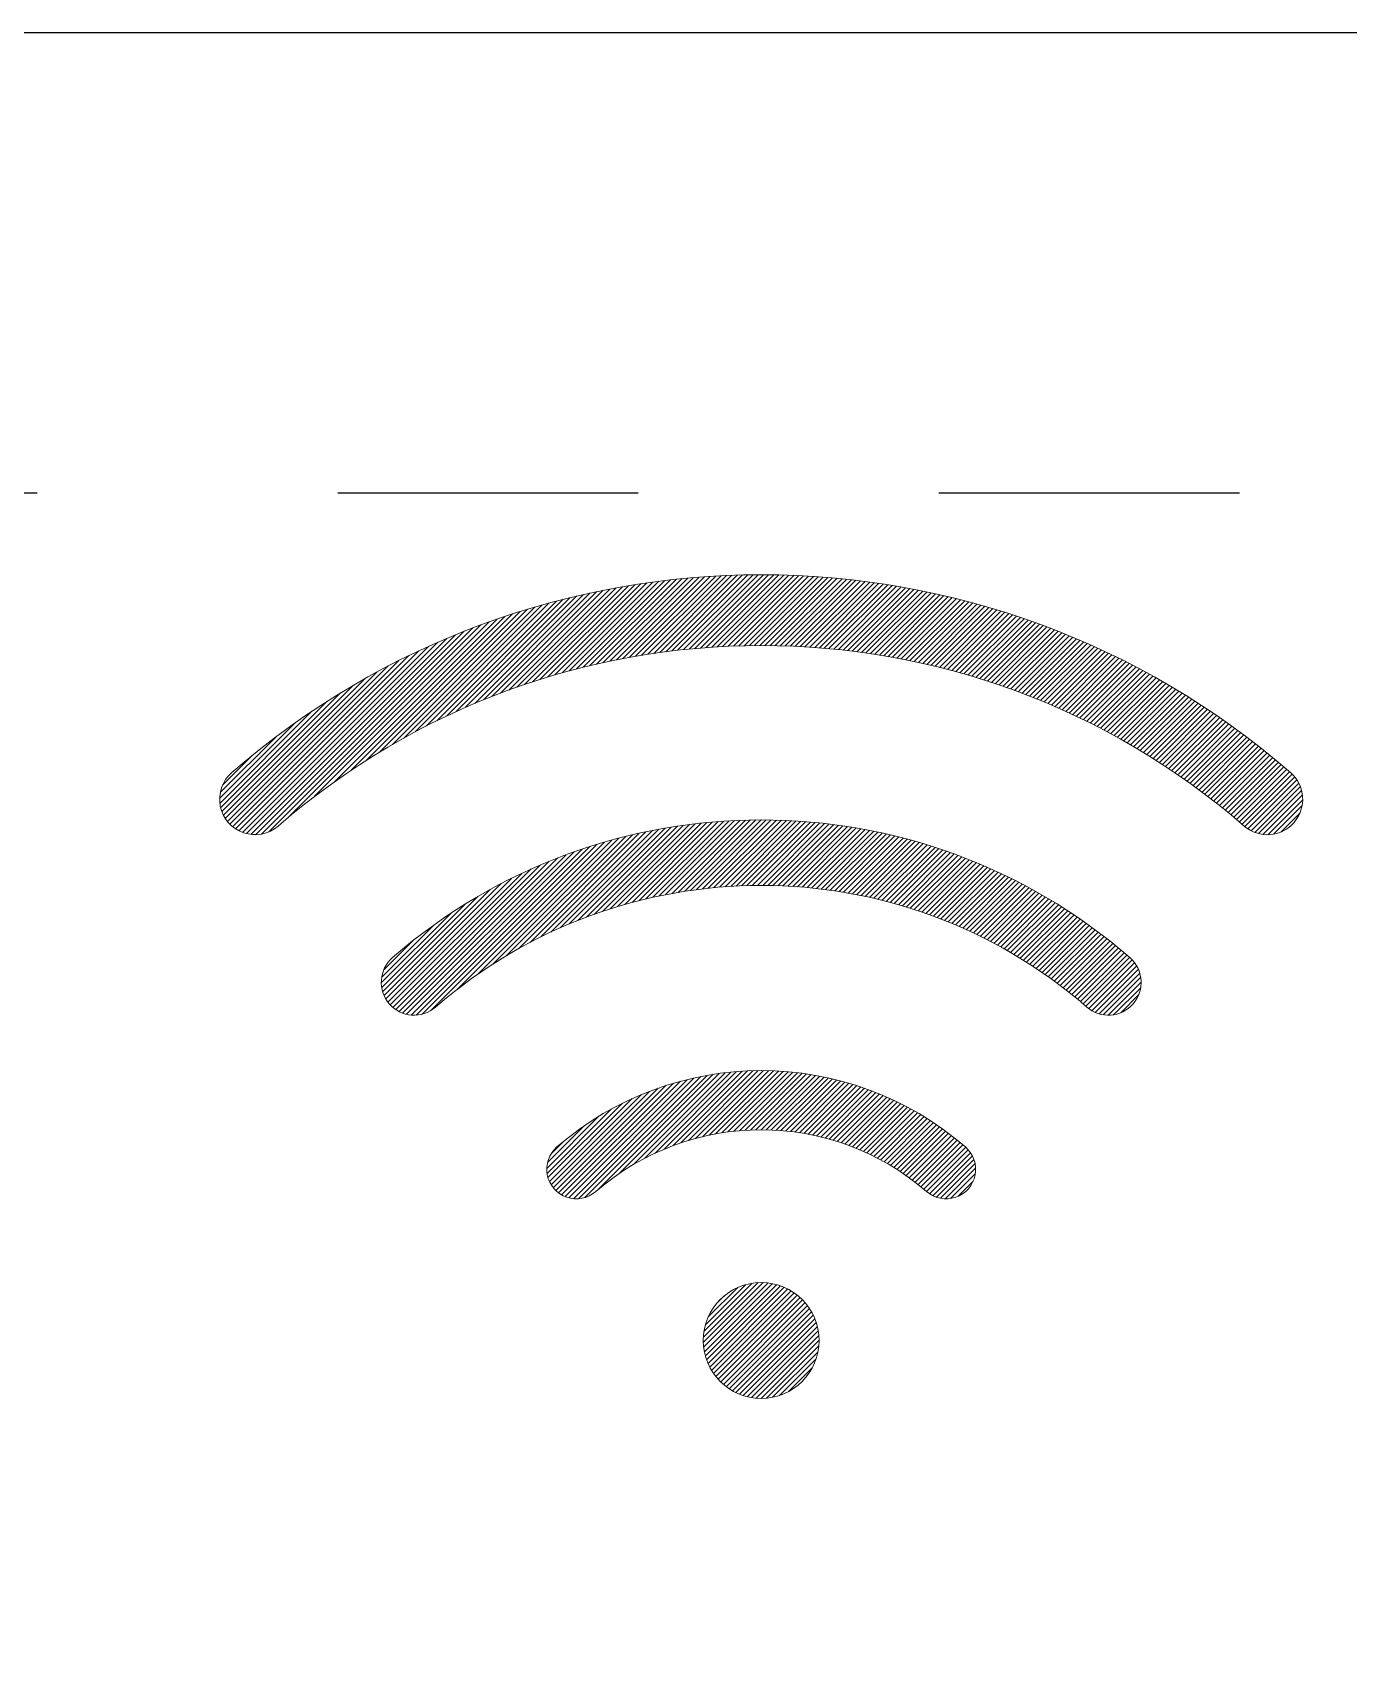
# Model space of a CAD drawing. Header units: millimetres. Extents: x 4624 to 7017, y -668 to -190.
# Drawn here: x 4754.07 to 4761.22, y -277.07 to -268.17 of the extents above; entities that cross this region are included whole.
import ezdxf

# ---------------------------------------------------------------- set-up
doc = ezdxf.new("R2010")
doc.units = ezdxf.units.MM
doc.header["$LTSCALE"] = 16.335
doc.linetypes.add('DOT', pattern=[0.2, 0.1, -0.1])
doc.layers.get('0').update_dxf_attribs({"linetype": 'CONTINUOUS'})
doc.layers.add('05___PRT_ALL_DTM_CSYS', color=7, linetype='CONTINUOUS')

msp = doc.modelspace()

# ---------------------------------------------------------------- hatches: boundary and pattern name
at = {"lineweight": 0}
h = msp.add_hatch(dxfattribs=at)
h.set_pattern_fill('ANSI31', color=256, scale=0.006249999999999999)
h.set_pattern_definition([(44.99999999999999, (1012.316917245521, 21.80572716249054), (-0.01403165018917055, 0.01403165018917055), [])])
edge = h.paths.add_edge_path()
edge.add_arc((4760.77566748967, -272.3396180467666), 0.1922832391795814, 229.021621625885, 409.0216216258628)
edge.add_arc((4758.025099975956, -275.5061966467395), 4.386665395982565, 49.02162162520352, 130.9783783747965)
edge.add_arc((4755.274532462243, -272.3396180467652), 0.1922832391796585, 130.978378374813, 310.9783783749264)
edge.add_arc((4758.025099975956, -275.5061966467423), 4.002098917625095, 49.02162162516521, 130.9783783747633, ccw=False)
edge = h.paths.add_edge_path()
edge.add_arc((4758.025099975956, -275.2797506018997), 0.3147806488572497, 0, 360)
edge = h.paths.add_edge_path()
edge.add_arc((4759.911621043058, -273.334347670229), 0.1780590921383203, 229.0216216257074, 409.0216216255969)
edge.add_arc((4758.025099975956, -275.5061966467399), 3.054843705799218, 49.02162162519284, 130.978378374803)
edge.add_arc((4756.138578908854, -273.334347670228), 0.1780590921384017, 130.9783783746575, 310.9783783746695)
edge.add_arc((4758.025099975956, -275.5061966467426), 2.698725521524731, 49.02162162516947, 130.9783783747842, ccw=False)
edge = h.paths.add_edge_path()
edge.add_arc((4759.029551884249, -274.3498258608417), 0.1607648632359047, 229.0216216250082, 409.0216216251571)
edge.add_arc((4758.025099975956, -275.5061966467409), 1.692468826328983, 49.02162162516182, 130.9783783748026)
edge.add_arc((4757.020648067662, -274.3498258608407), 0.1607648632360335, 130.9783783749519, 310.9783783750743)
edge.add_arc((4758.025099975956, -275.5061966467394), 1.370939099855976, 49.02162162513832, 130.9783783747953, ccw=False)

# ---------------------------------------------------------------- linework, layer by layer
at = {"color": 7, "linetype": 'Continuous'}
msp.add_line((4769.167883861903, -268.1746629000698), (4694.667883861903, -268.1746629000698), dxfattribs=at)
at = {"color": 4, "linetype": 'DOT'}
msp.add_lwpolyline([(4766.917883861903, -304.1746629000698), (4696.917883861903, -304.1746629000698), (4696.917883861903, -270.6746629000698), (4766.917883861903, -270.6746629000698)], close=True, dxfattribs=at)
at = {"layer": '05___PRT_ALL_DTM_CSYS', "lineweight": 0}
for points in [[(4760.649573106435, -272.4847836438828, 0.9999999999996324), (4760.901761872904, -272.1944524496504, 0.373669634249888), (4755.148438079006, -272.1944524496504, 1.00000000000024), (4755.40062684548, -272.48478364388, -0.3736696342499167)], [(4759.794854488166, -273.4687746465087, 0.9999999999998012), (4760.028387597951, -273.1999206939494, 0.3736696342499752), (4756.02181235396, -273.199920693949, 0.9999999999999997), (4756.255345463747, -273.4687746465069, -0.3736696342499956)], [(4758.924126438109, -274.4711964361774, 1.000000000000286), (4759.134977330389, -274.2284552855058, 0.373669634250127), (4756.915222621523, -274.2284552855048, 1.00000000000022), (4757.126073513804, -274.4711964361766, -0.3736696342502224)]]:
    msp.add_lwpolyline(points, format="xyb", close=True, dxfattribs=at)
msp.add_circle((4758.025099975956, -275.2797506018997), 0.3147806488572497, dxfattribs=at)

doc.saveas('drawing.dxf')
